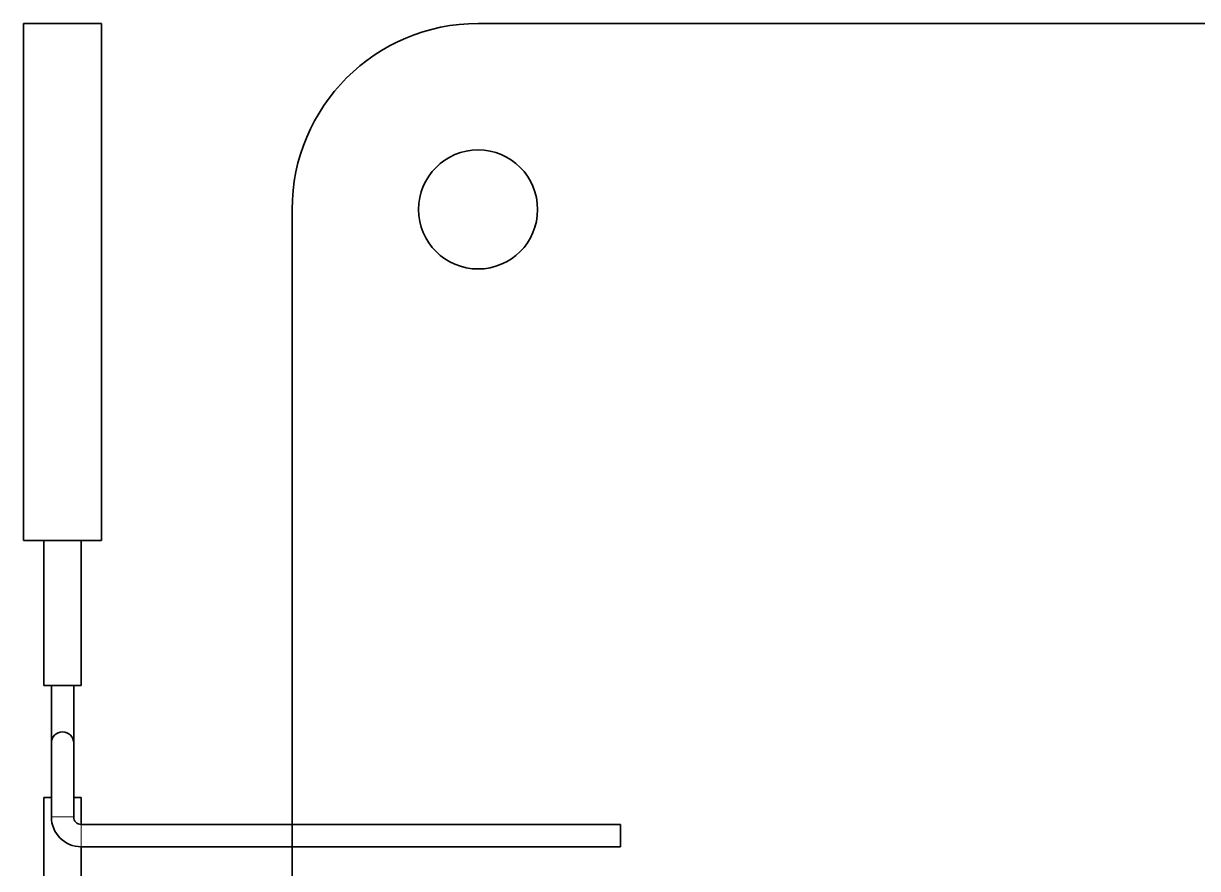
# Model space of a CAD drawing. Extents: x 384 to 891, y 188 to 696.
# Drawn here: x 554.09 to 585.65, y 435.66 to 458.38 of the extents above; entities that cross this region are included whole.
import ezdxf

# ---------------------------------------------------------------- set-up
doc = ezdxf.new("R2010")
doc.units = 0

msp = doc.modelspace()

# ---------------------------------------------------------------- linework, layer by layer
at = {"color": 7, "lineweight": 35, "ltscale": 0.34738}
for p, q in [((554.089, 444.484), (554.089, 458.379)), ((556.189, 444.484), (556.189, 458.379))]:
    msp.add_line(p, q, dxfattribs=at)
at = {"color": 7, "lineweight": 35, "ltscale": 0.052501}
for p, q in [((554.089, 458.379), (556.189, 458.379)), ((554.089, 444.484), (556.189, 444.484))]:
    msp.add_line(p, q, dxfattribs=at)
at = {"color": 7, "lineweight": 35}
for p, q in [((622.69, 458.379), (566.31, 458.379)), ((561.31, 453.379), (561.31, 387.619))]:
    msp.add_line(p, q, dxfattribs=at)
at = {"color": 7, "lineweight": 35, "ltscale": 0.0975}
for p, q in [((554.639, 444.484), (554.639, 440.584)), ((555.639, 444.484), (555.639, 440.584))]:
    msp.add_line(p, q, dxfattribs=at)
at = {"color": 7, "lineweight": 35, "ltscale": 0.0125}
for p, q in [((554.639, 440.584), (555.139, 440.584)), ((555.139, 440.584), (555.639, 440.584)), ((554.839, 438.533), (554.839, 439.033)), ((555.439, 438.533), (555.439, 439.033))]:
    msp.add_line(p, q, dxfattribs=at)
at = {"color": 7, "lineweight": 35, "ltscale": 0.038777}
for p, q in [((554.839, 440.584), (554.839, 439.033)), ((555.439, 440.584), (555.439, 439.033))]:
    msp.add_line(p, q, dxfattribs=at)
at = {"color": 7, "lineweight": 35, "ltscale": 0.036583}
msp.add_line((554.839, 439.033), (554.839, 437.57), dxfattribs=at)
at = {"color": 7, "lineweight": 35, "ltscale": 0.037132}
for p, q in [((554.839, 438.533), (554.839, 437.048)), ((555.439, 438.533), (555.439, 437.048))]:
    msp.add_line(p, q, dxfattribs=at)
at = {"color": 7, "lineweight": 35, "ltscale": 0.004999}
msp.add_line((554.839, 437.57), (554.639, 437.57), dxfattribs=at)
at = {"color": 7, "lineweight": 35, "ltscale": 0.06805}
msp.add_line((554.639, 434.848), (554.639, 437.57), dxfattribs=at)
at = {"color": 7, "lineweight": 35, "ltscale": 0.005}
msp.add_line((555.639, 437.57), (555.439, 437.57), dxfattribs=at)
at = {"color": 7, "lineweight": 35, "ltscale": 0.01805}
msp.add_line((555.639, 436.848), (555.639, 437.57), dxfattribs=at)
at = {"color": 7, "lineweight": 13, "ltscale": 0.007501}
msp.add_line((554.839, 437.048), (555.139, 437.048), dxfattribs=at)
at = {"color": 7, "lineweight": 13, "ltscale": 0.0075}
for p, q in [((555.139, 437.048), (555.439, 437.048)), ((555.639, 436.548), (555.639, 436.848)), ((555.639, 436.248), (555.639, 436.548))]:
    msp.add_line(p, q, dxfattribs=at)
at = {"color": 7, "lineweight": 35, "ltscale": 0.3625}
for p, q in [((555.639, 436.848), (570.139, 436.848)), ((555.639, 436.248), (570.139, 436.248))]:
    msp.add_line(p, q, dxfattribs=at)
at = {"color": 7, "lineweight": 35, "ltscale": 0.0075}
for p, q in [((570.139, 436.548), (570.139, 436.848)), ((570.139, 436.248), (570.139, 436.548))]:
    msp.add_line(p, q, dxfattribs=at)
at = {"color": 7, "lineweight": 35, "ltscale": 0.035}
msp.add_line((555.639, 434.848), (555.639, 436.248), dxfattribs=at)
at = {"color": 7, "lineweight": 35}
msp.add_circle((566.31, 453.379), 1.6, dxfattribs=at)
for centre, radius, start, end in [((566.31, 453.379), 5, 90, 180), ((555.139, 439.033), 0.3, 0, 180), ((555.639, 437.048), 0.8, 180, 270), ((555.639, 437.048), 0.2, 180, 270)]:
    msp.add_arc(centre, radius, start, end, dxfattribs=at)

doc.saveas('drawing.dxf')
